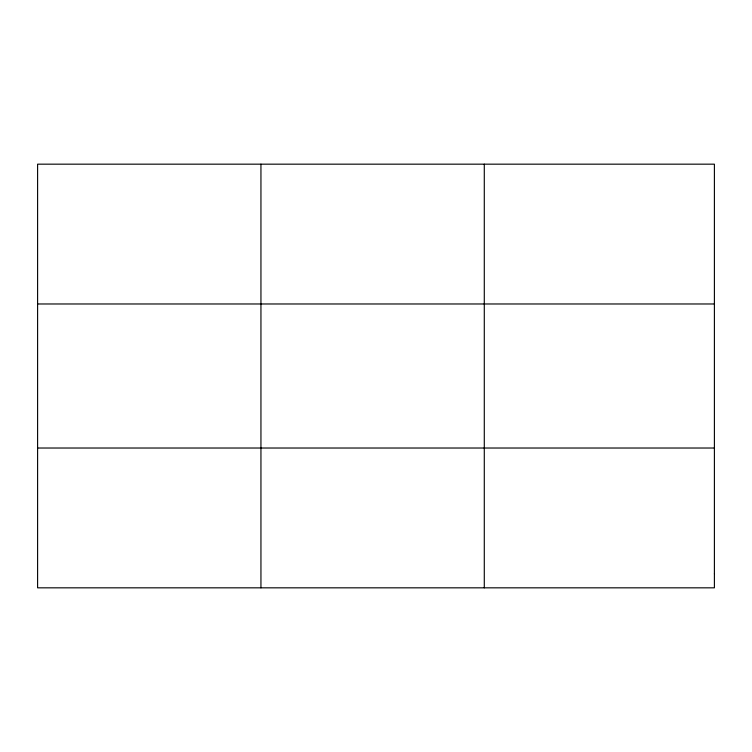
<?xml version="1.0" encoding="UTF-8"?>
<svg xmlns="http://www.w3.org/2000/svg" width="752" height="752" viewBox="0 0 752 752"><rect width="100%" height="100%" fill="white"/><g stroke="black" fill="none" stroke-linecap="round" stroke-linejoin="round"><path stroke-width="1.13" d="M260.944 587.829L260.944 164.171M484.288 587.829L484.288 164.171M37.6 303.977L714.4 303.977M37.6 448.023L714.4 448.023M714.4 573.851L714.4 587.829L37.6 587.829L37.6 164.171L714.4 164.171L714.4 573.851"/></g></svg>
